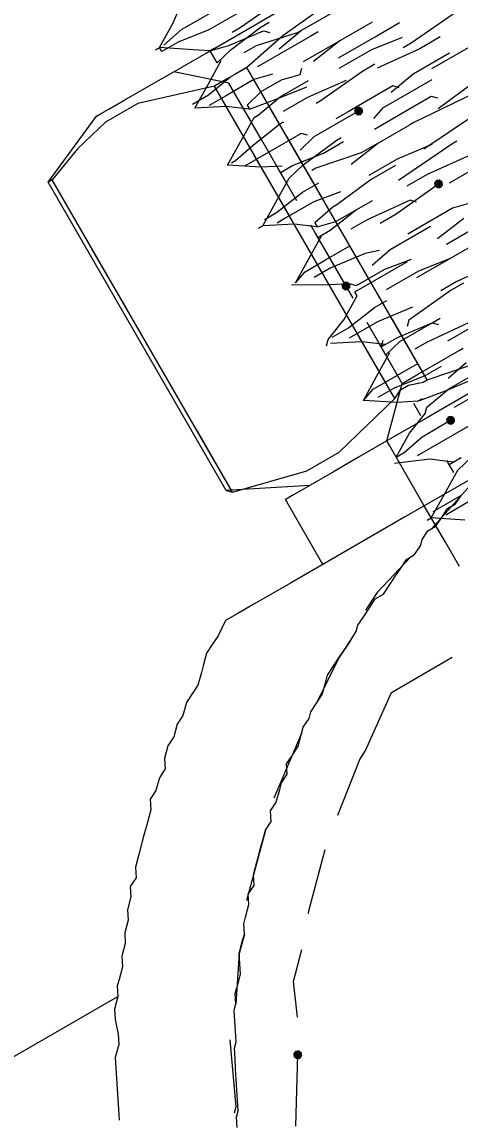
# Model space of a CAD drawing. Header units: millimetres. Extents: x 89051 to 218395, y -330386 to -125649.
# Drawn here: x 90733.08 to 90744.4, y -134135.58 to -134107.21 of the extents above; entities that cross this region are included whole.
import ezdxf

# ---------------------------------------------------------------- set-up
doc = ezdxf.new("R2010")
doc.units = ezdxf.units.MM
doc.header["$LTSCALE"] = 13
for name, pattern in [('1 实线', [0]), ('ACAD_ISO03W100', [1.18, 0.47, -0.71]), ('CENTER', [50.8, 31.75, -6.35, 6.35, -6.35])]:
    doc.linetypes.add(name, pattern=pattern)
doc.layers.get('0').update_dxf_attribs({"color": 1, "linetype": 'CENTER'})
doc.layers.add('C00-00-00', color=7, linetype='Continuous')
doc.layers.add('粗实线', color=4, linetype='Continuous')
doc.layers.add('标注、文本', color=3, linetype='Continuous', lineweight=25)
doc.styles.get("Standard").update_dxf_attribs({"font": 'gbenor.shx', "bigfont": 'gbcbig.shx'})
doc.dimstyles.new('1-15', dxfattribs={"dimscale": 20, "dimtxt": 3.5, "dimasz": 2, "dimexe": 1.5, "dimexo": 0.5, "dimgap": 0.5, "dimtad": 1, "dimtoh": 1, "dimdec": 1, "dimdsep": 46, "dimtxsty": 'Standard', "dimcen": 2.5, "dimclrd": 3, "dimclre": 3, "dimclrt": 3, "dimadec": 0, "dimazin": 2, "dimtfac": 1, "dimtdec": 1, "dimtmove": 0, "dimatfit": 2, "dimfxl": 1, "dimarcsym": 0})

# ---------------------------------------------------------------- blocks, each defined once
blk = doc.blocks.new('225635')
at = {"layer": 'C00-00-00'}
h = blk.add_hatch(color=256, dxfattribs=at)
h.dxf.hatch_style = 2
h.paths.add_polyline_path([(72514.043, -125581.299), (72513.957, -125581.334), (72513.922, -125581.42), (72513.957, -125581.505), (72514.043, -125581.541), (72514.128, -125581.505), (72514.163, -125581.42), (72514.128, -125581.334)])
h = blk.add_hatch(color=256, dxfattribs=at)
h.dxf.hatch_style = 2
h.paths.add_polyline_path([(72514.89, -125583.961), (72514.804, -125583.996), (72514.769, -125584.082), (72514.804, -125584.167), (72514.89, -125584.203), (72514.975, -125584.167), (72515.011, -125584.082), (72514.975, -125583.996)])
h = blk.add_hatch(color=256, dxfattribs=at)
h.dxf.hatch_style = 2
h.paths.add_polyline_path([(72511.501, -125585.05), (72511.416, -125585.085), (72511.38, -125585.171), (72511.416, -125585.256), (72511.501, -125585.292), (72511.587, -125585.256), (72511.622, -125585.171), (72511.587, -125585.085)])
h = blk.add_hatch(color=256, dxfattribs=at)
h.dxf.hatch_style = 2
h.paths.add_polyline_path([(72512.106, -125589.406), (72512.021, -125589.442), (72511.985, -125589.527), (72512.021, -125589.613), (72512.106, -125589.648), (72512.192, -125589.613), (72512.227, -125589.527), (72512.192, -125589.442)])
h = blk.add_hatch(color=256, dxfattribs=at)
h.dxf.hatch_style = 2
h.paths.add_polyline_path([(72500.49, -125601.628), (72500.404, -125601.663), (72500.369, -125601.749), (72500.404, -125601.834), (72500.49, -125601.87), (72500.575, -125601.834), (72500.611, -125601.749), (72500.575, -125601.663)])
at = {"layer": 'C00-00-00', "lineweight": 15}
for points in [[(72510.412, -125577.426), (72511.017, -125577.063), (72511.501, -125576.7)], [(72510.291, -125577.426), (72510.412, -125577.426)], [(72511.501, -125578.152), (72511.138, -125577.91), (72510.412, -125577.426)], [(72521.787, -125578.152), (72521.061, -125578.031), (72519.851, -125578.031), (72518.399, -125577.91), (72516.947, -125577.91), (72515.374, -125577.789), (72514.043, -125577.789), (72512.711, -125577.668), (72511.743, -125577.668), (72510.896, -125577.547), (72510.412, -125577.547), (72510.412, -125577.426)], [(72510.533, -125577.426), (72511.138, -125577.305)], [(72511.138, -125577.305), (72511.985, -125577.305)], [(72512.469, -125578.031), (72512.227, -125578.031)], [(72513.8, -125577.91), (72512.469, -125578.031)], [(72506.177, -125578.999), (72508.113, -125578.152)], [(72508.113, -125578.152), (72508.234, -125578.152), (72508.476, -125578.152), (72508.96, -125578.152), (72509.686, -125578.152), (72510.412, -125578.152), (72511.38, -125578.152), (72512.469, -125578.152), (72513.679, -125578.152), (72515.011, -125578.152), (72516.342, -125578.152), (72517.552, -125578.152), (72518.883, -125578.152), (72520.214, -125578.152), (72521.424, -125578.152), (72522.513, -125578.152), (72523.481, -125578.152), (72524.207, -125578.152), (72524.933, -125578.152), (72525.417, -125578.152), (72525.659, -125578.152), (72525.78, -125578.152)], [(72511.501, -125579.12), (72510.412, -125578.152)], [(72511.622, -125578.152), (72511.501, -125578.152)], [(72511.501, -125578.152), (72511.985, -125578.273)], [(72511.622, -125578.152), (72511.501, -125578.152)], [(72511.501, -125578.515), (72511.501, -125578.152)], [(72511.985, -125578.273), (72512.953, -125578.394)], [(72511.985, -125578.394), (72512.953, -125578.273)], [(72512.953, -125578.273), (72513.195, -125578.273)], [(72511.138, -125578.999), (72509.202, -125578.394), (72508.234, -125578.394), (72507.266, -125578.636), (72506.298, -125578.999)], [(72511.017, -125578.878), (72511.622, -125578.515)], [(72511.501, -125578.515), (72511.985, -125578.394)], [(72521.787, -125578.999), (72520.698, -125578.757), (72517.068, -125578.394), (72513.316, -125578.757), (72512.106, -125578.999)], [(72512.953, -125578.394), (72513.074, -125578.515)], [(72510.412, -125579.241), (72511.017, -125578.878)], [(72512.59, -125578.636), (72512.227, -125578.636)], [(72513.679, -125578.878), (72512.59, -125578.636)], [(72513.074, -125578.999), (72513.8, -125578.878)], [(72514.043, -125578.878), (72513.679, -125578.878)], [(72513.8, -125578.878), (72514.89, -125578.878)], [(72506.177, -125588.196), (72506.177, -125578.999)], [(72506.298, -125578.999), (72506.177, -125578.999)], [(72506.298, -125580.21), (72506.298, -125578.999)], [(72506.298, -125588.317), (72506.298, -125578.999)], [(72510.412, -125579.12), (72510.896, -125579.12)], [(72510.896, -125579.12), (72511.622, -125578.999)], [(72511.138, -125580.21), (72511.138, -125578.999)], [(72512.106, -125578.999), (72511.743, -125578.999), (72511.501, -125578.999), (72511.138, -125578.999)], [(72511.138, -125588.317), (72511.138, -125578.999)], [(72511.501, -125580.815), (72511.501, -125579.12)], [(72511.622, -125578.999), (72512.106, -125578.999)], [(72512.106, -125580.21), (72512.106, -125578.999)], [(72512.106, -125588.317), (72512.106, -125578.999)], [(72512.469, -125579.12), (72512.348, -125579.12)], [(72513.195, -125579.12), (72512.469, -125579.12)], [(72513.922, -125579.12), (72513.195, -125579.12)], [(72514.164, -125579.12), (72513.922, -125579.12)], [(72511.138, -125579.605), (72510.412, -125579.241)], [(72511.259, -125579.363), (72510.775, -125579.363)], [(72512.106, -125579.363), (72511.259, -125579.363)], [(72512.59, -125579.484), (72512.106, -125579.363)], [(72511.622, -125579.968), (72511.138, -125579.605)], [(72512.106, -125579.726), (72511.622, -125579.847)], [(72512.711, -125579.726), (72512.106, -125579.726)], [(72513.195, -125579.847), (72512.711, -125579.726)], [(72513.316, -125579.726), (72513.195, -125579.847)], [(72514.527, -125579.605), (72513.437, -125579.605)], [(72514.527, -125579.605), (72513.679, -125579.726)], [(72515.253, -125579.605), (72514.527, -125579.605)], [(72515.495, -125579.605), (72514.527, -125579.605)], [(72511.501, -125580.21), (72511.501, -125579.847)], [(72511.622, -125579.847), (72511.622, -125579.968)], [(72511.622, -125579.968), (72512.348, -125580.089)], [(72514.285, -125579.968), (72515.374, -125579.968)], [(72515.374, -125579.968), (72516.1, -125579.968)], [(72506.298, -125580.815), (72506.298, -125580.21)], [(72511.017, -125580.573), (72511.622, -125580.21)], [(72511.138, -125580.815), (72511.138, -125580.21)], [(72511.622, -125580.21), (72511.743, -125580.21)], [(72511.743, -125580.21), (72512.469, -125580.089)], [(72512.106, -125580.815), (72512.106, -125580.21)], [(72512.348, -125580.089), (72513.195, -125580.21)], [(72512.469, -125580.089), (72513.316, -125580.089)], [(72514.164, -125580.21), (72515.132, -125580.21)], [(72515.132, -125580.21), (72515.979, -125580.331)], [(72510.412, -125580.936), (72511.017, -125580.573)], [(72513.074, -125580.452), (72512.348, -125580.452)], [(72514.164, -125580.573), (72513.074, -125580.452)], [(72513.316, -125580.694), (72514.648, -125580.573)], [(72514.648, -125580.573), (72515.011, -125580.573)], [(72515.858, -125580.573), (72516.1, -125580.573)], [(72516.1, -125580.573), (72517.552, -125580.452)], [(72510.654, -125580.936), (72511.259, -125580.815)], [(72511.259, -125580.815), (72512.106, -125580.694)], [(72511.501, -125582.63), (72511.501, -125580.815)], [(72512.106, -125580.694), (72512.227, -125580.694)], [(72513.195, -125580.694), (72513.316, -125580.694)], [(72516.221, -125580.815), (72515.011, -125580.694)], [(72516.826, -125580.815), (72516.221, -125580.815)], [(72506.298, -125582.872), (72506.298, -125581.057)], [(72511.138, -125581.42), (72510.412, -125580.936)], [(72510.533, -125580.936), (72510.654, -125580.936)], [(72511.138, -125582.872), (72511.138, -125581.057)], [(72512.106, -125582.872), (72512.106, -125581.057)], [(72511.501, -125581.178), (72510.775, -125581.178)], [(72511.622, -125581.662), (72511.138, -125581.42)], [(72512.469, -125581.178), (72511.501, -125581.178)], [(72512.711, -125581.42), (72512.227, -125581.541)], [(72512.59, -125581.299), (72512.469, -125581.178)], [(72514.043, -125581.42), (72512.711, -125581.42)], [(72513.8, -125581.299), (72513.437, -125581.299)], [(72515.132, -125581.299), (72513.8, -125581.299)], [(72515.737, -125581.299), (72515.011, -125581.42)], [(72515.253, -125581.42), (72515.132, -125581.299)], [(72516.826, -125581.299), (72515.737, -125581.299)], [(72516.584, -125581.42), (72516.221, -125581.42)], [(72518.036, -125581.42), (72516.584, -125581.42)], [(72511.501, -125582.025), (72511.501, -125581.662)], [(72514.285, -125581.783), (72514.648, -125581.662)], [(72514.648, -125581.662), (72516.1, -125581.662)], [(72511.501, -125581.783), (72511.864, -125581.783)], [(72511.622, -125582.025), (72512.106, -125581.904)], [(72511.864, -125581.783), (72512.711, -125581.904)], [(72512.106, -125581.904), (72513.195, -125581.783)], [(72512.711, -125581.904), (72513.316, -125581.904)], [(72513.195, -125581.783), (72513.316, -125581.783)], [(72511.017, -125582.388), (72511.622, -125582.025)], [(72512.348, -125582.146), (72512.227, -125582.146)], [(72513.558, -125582.388), (72512.348, -125582.146)], [(72514.164, -125582.025), (72515.858, -125582.025)], [(72515.858, -125582.025), (72515.979, -125582.146)], [(72515.858, -125582.388), (72516.947, -125582.267)], [(72510.412, -125582.751), (72511.017, -125582.388)], [(72510.896, -125582.63), (72511.743, -125582.509)], [(72511.743, -125582.509), (72512.227, -125582.509)], [(72513.195, -125582.509), (72514.043, -125582.388)], [(72514.043, -125582.388), (72513.558, -125582.388)], [(72514.043, -125582.388), (72515.011, -125582.388)], [(72515.132, -125582.388), (72515.011, -125582.388)], [(72516.826, -125582.509), (72515.132, -125582.388)], [(72510.291, -125582.751), (72510.412, -125582.751)], [(72511.138, -125583.114), (72510.412, -125582.751)], [(72510.533, -125582.63), (72510.896, -125582.63)], [(72511.017, -125582.872), (72510.775, -125582.872)], [(72511.864, -125582.872), (72511.017, -125582.872)], [(72511.622, -125583.477), (72511.138, -125583.114)], [(72512.59, -125582.993), (72511.864, -125582.872)], [(72513.437, -125583.114), (72512.348, -125583.235)], [(72514.285, -125582.993), (72513.437, -125582.993)], [(72514.164, -125583.114), (72513.437, -125583.114)], [(72515.253, -125583.114), (72514.285, -125582.993)], [(72516.826, -125582.993), (72515.011, -125583.114)], [(72511.501, -125583.719), (72511.501, -125583.356)], [(72512.227, -125583.235), (72511.622, -125583.356)], [(72511.622, -125583.356), (72511.622, -125583.477)], [(72512.348, -125583.235), (72512.227, -125583.235)], [(72514.043, -125583.477), (72515.737, -125583.356)], [(72515.737, -125583.356), (72515.858, -125583.356)], [(72511.501, -125585.413), (72511.501, -125583.598)], [(72511.622, -125583.477), (72512.106, -125583.598)], [(72511.864, -125583.719), (72512.711, -125583.598)], [(72512.106, -125583.598), (72513.195, -125583.598)], [(72512.711, -125583.598), (72513.195, -125583.598)], [(72506.298, -125585.655), (72506.298, -125583.84)], [(72511.017, -125584.082), (72511.622, -125583.719)], [(72511.138, -125585.655), (72511.138, -125583.84)], [(72511.501, -125583.84), (72511.501, -125583.719)], [(72511.501, -125583.719), (72511.864, -125583.719)], [(72512.106, -125585.655), (72512.106, -125583.84)], [(72512.832, -125583.961), (72512.348, -125583.961)], [(72514.043, -125584.082), (72512.832, -125583.961)], [(72514.164, -125583.719), (72514.769, -125583.719)], [(72514.769, -125583.719), (72515.979, -125583.84)], [(72510.412, -125584.445), (72511.017, -125584.082)], [(72513.074, -125584.203), (72513.558, -125584.203)], [(72513.558, -125584.203), (72514.89, -125584.082)], [(72514.164, -125584.203), (72514.043, -125584.082)], [(72515.858, -125584.203), (72515.132, -125584.203)], [(72511.138, -125584.929), (72510.291, -125584.445)], [(72510.412, -125584.445), (72510.775, -125584.324)], [(72510.775, -125584.324), (72511.38, -125584.324)], [(72511.38, -125584.324), (72512.106, -125584.324)], [(72511.38, -125584.566), (72510.896, -125584.566)], [(72512.348, -125584.687), (72511.38, -125584.566)], [(72512.711, -125584.808), (72512.348, -125584.687)], [(72514.89, -125584.808), (72513.558, -125584.808)], [(72515.374, -125584.929), (72514.89, -125584.808)], [(72511.622, -125585.171), (72511.138, -125584.929)], [(72512.953, -125584.929), (72512.348, -125585.05)], [(72514.164, -125584.929), (72512.953, -125584.929)], [(72511.501, -125585.534), (72511.501, -125585.171)], [(72511.622, -125585.171), (72511.743, -125585.292)], [(72511.743, -125585.292), (72512.59, -125585.292)], [(72512.59, -125585.292), (72513.316, -125585.413)], [(72514.164, -125585.292), (72515.011, -125585.171)], [(72511.017, -125585.897), (72511.622, -125585.534)], [(72511.622, -125585.534), (72511.622, -125585.413)], [(72511.622, -125585.413), (72512.227, -125585.413)], [(72512.227, -125585.413), (72513.195, -125585.413)], [(72514.285, -125585.534), (72515.495, -125585.534)], [(72510.412, -125586.139), (72511.017, -125585.897)], [(72513.316, -125585.776), (72512.348, -125585.776)], [(72513.195, -125585.897), (72514.285, -125585.897)], [(72514.164, -125585.897), (72513.316, -125585.776)], [(72514.285, -125585.897), (72515.011, -125585.897)], [(72510.291, -125586.26), (72510.412, -125586.139)], [(72511.138, -125586.623), (72510.412, -125586.26)], [(72510.533, -125586.139), (72511.017, -125586.139)], [(72511.017, -125586.139), (72511.864, -125586.018)], [(72511.501, -125588.075), (72511.501, -125586.26)], [(72511.864, -125586.018), (72512.227, -125586.018)], [(72506.298, -125588.317), (72506.298, -125586.502)], [(72511.743, -125586.381), (72510.896, -125586.381)], [(72511.138, -125588.317), (72511.138, -125586.502)], [(72512.711, -125586.502), (72511.743, -125586.381)], [(72512.106, -125588.317), (72512.106, -125586.502)], [(72514.043, -125586.502), (72513.558, -125586.502)], [(72515.374, -125586.623), (72514.043, -125586.502)], [(72511.622, -125586.986), (72511.138, -125586.623)], [(72512.469, -125586.744), (72512.348, -125586.865)], [(72513.8, -125586.623), (72512.469, -125586.744)], [(72514.164, -125586.623), (72513.8, -125586.623)], [(72511.622, -125586.865), (72511.501, -125586.986)], [(72511.501, -125587.228), (72511.501, -125586.865)], [(72511.501, -125586.986), (72511.985, -125586.986)], [(72511.501, -125587.228), (72511.985, -125587.107)], [(72511.985, -125586.986), (72512.953, -125587.107)], [(72511.985, -125587.107), (72512.953, -125587.107)], [(72512.953, -125587.107), (72513.074, -125587.228)], [(72512.953, -125587.107), (72513.195, -125587.107)], [(72511.017, -125587.591), (72511.622, -125587.228)], [(72510.412, -125587.954), (72511.017, -125587.591)], [(72512.59, -125587.47), (72512.227, -125587.47)], [(72513.922, -125587.591), (72512.59, -125587.47)], [(72510.412, -125587.954), (72510.775, -125587.833)], [(72511.138, -125588.438), (72510.412, -125587.954)], [(72510.775, -125587.833), (72511.501, -125587.833)], [(72511.501, -125587.833), (72512.106, -125587.833)], [(72513.074, -125587.712), (72513.8, -125587.712)], [(72508.113, -125589.164), (72506.177, -125588.196)], [(72506.177, -125588.196), (72506.298, -125588.317)], [(72510.412, -125589.164), (72511.501, -125588.075)], [(72511.259, -125588.075), (72510.775, -125588.075)], [(72511.138, -125588.317), (72511.38, -125588.196), (72511.622, -125588.196), (72511.985, -125588.317), (72512.106, -125588.317)], [(72512.106, -125588.196), (72511.259, -125588.075)], [(72511.501, -125588.075), (72511.622, -125588.075)], [(72511.501, -125588.075), (72511.622, -125588.075)], [(72511.622, -125588.075), (72511.985, -125588.075)], [(72511.985, -125588.075), (72512.469, -125588.075)], [(72512.59, -125588.196), (72512.106, -125588.196)], [(72512.469, -125588.075), (72513.195, -125588.075)], [(72513.195, -125588.075), (72513.316, -125588.075)], [(72506.298, -125588.317), (72508.234, -125588.801), (72509.202, -125588.801), (72510.17, -125588.559), (72511.138, -125588.317)], [(72511.622, -125588.68), (72511.138, -125588.438)], [(72512.106, -125588.317), (72513.316, -125588.559), (72516.947, -125588.801), (72520.698, -125588.559), (72521.787, -125588.317)], [(72513.195, -125588.438), (72512.59, -125588.559)], [(72511.501, -125589.043), (72511.501, -125588.68)], [(72511.743, -125588.68), (72511.622, -125588.68)], [(72511.622, -125588.68), (72512.348, -125588.801)], [(72511.743, -125588.922), (72512.469, -125588.801)], [(72512.348, -125588.801), (72513.316, -125588.922)], [(72512.469, -125588.801), (72513.316, -125588.801)], [(72511.017, -125589.285), (72511.622, -125589.043)], [(72511.622, -125589.043), (72511.743, -125588.922)], [(72507.387, -125591.1), (72507.387, -125589.164)], [(72526.506, -125589.164), (72526.143, -125589.164), (72525.659, -125589.164), (72525.054, -125589.164), (72524.207, -125589.164), (72523.239, -125589.164), (72522.15, -125589.164), (72520.94, -125589.164), (72519.609, -125589.164), (72518.278, -125589.164), (72516.947, -125589.164), (72515.495, -125589.164), (72514.164, -125589.164), (72512.832, -125589.164), (72511.622, -125589.164), (72510.533, -125589.164), (72509.565, -125589.164), (72508.839, -125589.164), (72508.113, -125589.164), (72507.629, -125589.164), (72507.387, -125589.164)], [(72510.412, -125589.285), (72510.412, -125589.164)], [(72510.412, -125591.1), (72510.412, -125589.285)], [(72510.412, -125589.648), (72511.017, -125589.285)], [(72513.074, -125589.285), (72512.348, -125589.285)], [(72510.412, -125589.648), (72510.654, -125589.648)], [(72510.654, -125589.648), (72511.259, -125589.527)], [(72511.259, -125589.527), (72512.106, -125589.527)], [(72511.138, -125590.132), (72510.291, -125589.769)], [(72511.622, -125589.89), (72510.896, -125589.89)], [(72512.59, -125589.89), (72511.622, -125589.89)], [(72511.622, -125590.495), (72511.138, -125590.132)], [(72511.501, -125590.737), (72511.501, -125590.374)], [(72511.501, -125590.495), (72511.864, -125590.495)], [(72511.017, -125591.1), (72511.622, -125590.737)], [(72511.622, -125590.737), (72512.106, -125590.616)], [(72504.483, -125591.1), (72504.12, -125591.342), (72503.878, -125591.463), (72503.636, -125591.584), (72503.394, -125591.826), (72503.273, -125591.947), (72503.031, -125592.189), (72502.789, -125592.31), (72502.547, -125592.431), (72502.305, -125592.673), (72502.063, -125592.794), (72501.821, -125593.036), (72501.579, -125593.157), (72501.337, -125593.399), (72501.216, -125593.641), (72500.974, -125593.762), (72500.732, -125594.004), (72500.49, -125594.125), (72500.369, -125594.367), (72500.127, -125594.609), (72499.885, -125594.851), (72499.764, -125594.972), (72499.522, -125595.214), (72499.28, -125595.457), (72499.159, -125595.699), (72498.917, -125595.82), (72498.796, -125596.062), (72498.554, -125596.304), (72498.433, -125596.546), (72498.191, -125596.788), (72498.07, -125597.03), (72497.827, -125597.272), (72497.706, -125597.514), (72497.464, -125597.756), (72497.343, -125597.877), (72497.222, -125598.119), (72496.98, -125598.361), (72496.859, -125598.603), (72496.738, -125598.966), (72496.617, -125599.208), (72496.375, -125599.45), (72496.254, -125599.692), (72496.133, -125599.934), (72496.012, -125600.176), (72495.891, -125600.418), (72495.77, -125600.66), (72495.649, -125600.902)], [(72498.191, -125602.596), (72498.312, -125602.354), (72498.433, -125602.233), (72498.554, -125601.991), (72498.675, -125601.749), (72498.796, -125601.507), (72498.917, -125601.265), (72499.038, -125601.023), (72499.159, -125600.781), (72499.28, -125600.66), (72499.401, -125600.418), (72499.522, -125600.176), (72499.643, -125599.934), (72499.764, -125599.813), (72499.885, -125599.571), (72500.127, -125599.329), (72500.248, -125599.208), (72500.369, -125598.966), (72500.49, -125598.724), (72500.732, -125598.482), (72500.853, -125598.361), (72500.974, -125598.119), (72501.095, -125597.998), (72501.337, -125597.756), (72501.458, -125597.514), (72501.7, -125597.393), (72501.821, -125597.151), (72501.942, -125597.03), (72502.184, -125596.788), (72502.305, -125596.667), (72502.547, -125596.425), (72502.668, -125596.304), (72502.91, -125596.183), (72503.031, -125595.941), (72503.273, -125595.82), (72503.515, -125595.578), (72503.636, -125595.457), (72503.878, -125595.336), (72503.999, -125595.093), (72504.241, -125594.972), (72504.483, -125594.851), (72504.604, -125594.73), (72504.846, -125594.488), (72505.088, -125594.367), (72505.209, -125594.246), (72505.451, -125594.125), (72505.693, -125594.004), (72505.935, -125593.762), (72506.056, -125593.641), (72506.298, -125593.52), (72506.54, -125593.399), (72506.782, -125593.278), (72507.024, -125593.157), (72507.266, -125593.036), (72507.387, -125592.915), (72507.629, -125592.794), (72507.871, -125592.673), (72508.113, -125592.552), (72508.355, -125592.552), (72508.597, -125592.431), (72508.839, -125592.31), (72509.081, -125592.189), (72509.323, -125592.068), (72509.565, -125592.068), (72509.807, -125591.947), (72509.928, -125591.826), (72510.17, -125591.705), (72510.412, -125591.705), (72510.654, -125591.584), (72510.896, -125591.463), (72511.138, -125591.463), (72511.38, -125591.342)], [(72512.106, -125591.1), (72509.807, -125591.1), (72507.629, -125591.1), (72506.419, -125591.1), (72505.33, -125591.1), (72504.846, -125591.1), (72504.483, -125591.1)], [(72512.106, -125591.1), (72510.291, -125591.705)], [(72510.412, -125591.463), (72511.017, -125591.1)], [(72510.412, -125592.189), (72510.412, -125591.1)], [(72510.533, -125591.342), (72511.38, -125591.342)], [(72510.291, -125591.463), (72510.412, -125591.463)], [(72511.138, -125591.947), (72510.412, -125591.463)], [(72511.622, -125591.584), (72510.775, -125591.584)], [(72509.444, -125592.068), (72508.234, -125592.431)], [(72510.412, -125592.915), (72510.412, -125592.189)], [(72508.234, -125592.431), (72507.75, -125592.673)], [(72507.024, -125593.157), (72506.54, -125593.399)], [(72506.54, -125593.399), (72505.451, -125594.125)], [(72504.725, -125594.609), (72503.273, -125595.699)], [(72505.935, -125595.82), (72507.266, -125594.851)], [(72507.266, -125594.851), (72509.081, -125594.851)], [(72505.693, -125595.941), (72505.935, -125595.82)], [(72504.483, -125596.909), (72505.693, -125595.941)], [(72502.668, -125596.304), (72501.821, -125597.151)], [(72501.821, -125597.151), (72501.337, -125597.635)], [(72502.789, -125598.482), (72503.757, -125597.514)], [(72483.186, -125598.119), (72497.222, -125598.119)], [(72500.853, -125598.361), (72500.49, -125598.724)], [(72500.49, -125598.724), (72499.764, -125599.813)], [(72502.547, -125598.724), (72502.789, -125598.482)], [(72501.337, -125600.055), (72501.942, -125599.45)], [(72500.974, -125600.902), (72501.337, -125600.055)], [(72499.159, -125600.539), (72498.433, -125602.112)], [(72499.522, -125603.322), (72500.49, -125601.749)], [(72498.433, -125602.112), (72498.312, -125602.233)]]:
    blk.add_lwpolyline(points, dxfattribs=at)
blk = doc.blocks.new('*D580')
at = {"layer": 'Defpoints', "color": 0, "transparency": 16777216}
for p in [(90794.776, -134113.287), (90674.312, -134182.836), (90940.67, -134217.792), (90006.08, -134300.778), (90933.981, -134300.778)]:
    blk.add_point(p, dxfattribs=at)
at = {"layer": '标注、文本', "color": 3, "lineweight": -2, "transparency": 16777216}
for p, q in [((90803.436, -134108.287), (90909.885, -134046.828)), ((90943.981, -134300.778), (90977.93, -134300.778))]:
    blk.add_line(p, q, dxfattribs=at)
blk.add_arc((90470.031, -134300.778), 477.9, 4.79703, 25.20297, dxfattribs=at)
at = {"layer": '标注、文本', "color": 3, "transparency": 16777216}
for points in [[(90896.529, -134100.365), (90908.345, -134094.187), (90883.904, -134061.828)], [(90952.917, -134260.534), (90939.596, -134261.092), (90947.93, -134300.778)]]:
    blk.add_solid(points, dxfattribs=at)
at = {"layer": '标注、文本', "color": 3, "transparency": 16777216, "insert": (90975.113, -134165.442), "char_height": 70, "attachment_point": 5, "rotation": 285}
blk.add_mtext('30°', dxfattribs=at)

msp = doc.modelspace()

# ---------------------------------------------------------------- linework, layer by layer
at = {"color": 7, "linetype": '1 实线', "lineweight": 0}
msp.add_circle((90470.031, -134300.778), 269.5, dxfattribs=at)
at = {"layer": '粗实线', "color": 2, "linetype": 'ACAD_ISO03W100', "ltscale": 2}
for radius in [266.5, 265]:
    msp.add_circle((90470.031, -134300.778), radius, dxfattribs=at)

# ---------------------------------------------------------------- block references
at = {"layer": '标注、文本', "rotation": 30}
msp.add_blockref('225635', (-34847.934, -61609.833), dxfattribs=at)

# ---------------------------------------------------------------- dimensions: what is measured, and where the dimension line sits
at = {"layer": '标注、文本'}
dim = msp.add_angular_dim_2l(base=(90940.67, -134217.792), line1=((90006.08, -134300.778), (90933.981, -134300.778)), line2=((90674.312, -134182.836), (90794.776, -134113.287)), dimstyle='1-15', dxfattribs=at)
dim.commit()
dim.dimension.update_dxf_attribs({"geometry": '*D580', "text_midpoint": (90975.113, -134165.442)})

doc.saveas('drawing.dxf')
